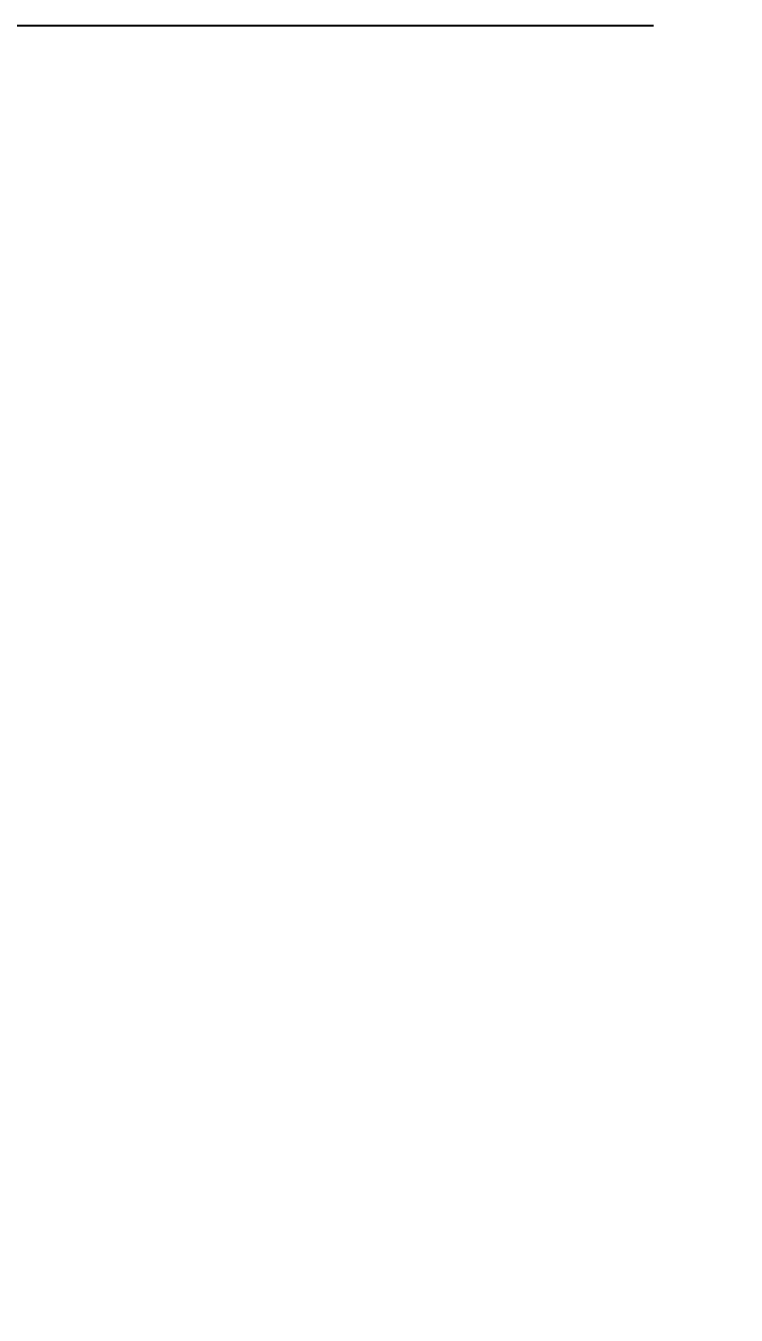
# Model space of a CAD drawing. Header units: inches. Extents: x 0 to 77285, y -118 to 40065.
# Drawn here: x 47100 to 47407, y 24323 to 24881 of the extents above; entities that cross this region are included whole.
import ezdxf

# ---------------------------------------------------------------- set-up
doc = ezdxf.new("R2010")
doc.units = ezdxf.units.IN
doc.header["$LTSCALE"] = 5
doc.header["$MEASUREMENT"] = 0
doc.styles.add('SCI', font='')
doc.styles.get('SCI').set_extended_font_data('Gulim')
doc.dimstyles.new('SCH', dxfattribs={"dimtxt": 2.5, "dimasz": 2, "dimexe": 1.25, "dimexo": 0.625, "dimtad": 1, "dimdec": 8, "dimtxsty": 'SCI', "dimcen": 2.5, "dimclrd": 4, "dimclre": 4, "dimclrt": 7, "dimadec": 8, "dimazin": 2, "dimtfac": 1, "dimtdec": 8, "dimtmove": 0, "dimatfit": 3, "dimfxl": 1, "dimarcsym": 0})

# ---------------------------------------------------------------- blocks, each defined once
blk = doc.blocks.new('*D569')
at = {"color": 4, "lineweight": -2, "transparency": 16777216}
for p, q in [((47371.41, 24880.55), (46045.66, 24880.55)), ((46145.66, 23540.55), (46145.66, 24720.55)), ((47371.41, 23380.55), (46045.66, 23380.55))]:
    blk.add_line(p, q, dxfattribs=at)
at = {"color": 4, "transparency": 16777216}
for points in [[(46118.99, 24720.55), (46172.33, 24720.55), (46145.66, 24880.55)], [(46118.99, 23540.55), (46172.33, 23540.55), (46145.66, 23380.55)]]:
    blk.add_solid(points, dxfattribs=at)
at = {"layer": 'Defpoints', "color": 0, "transparency": 16777216}
for p in [(46145.66, 24880.55), (47421.41, 24880.55, 0), (47421.41, 23380.55, 0)]:
    blk.add_point(p, dxfattribs=at)
at = {"color": 7, "transparency": 16777216, "insert": (45992.86, 24130.55), "char_height": 200, "attachment_point": 5, "rotation": 90, "style": 'SCI'}
blk.add_mtext('1500', dxfattribs=at)

msp = doc.modelspace()

# ---------------------------------------------------------------- dimensions: what is measured, and where the dimension line sits
dim = msp.add_linear_dim(base=(46145.6590281646, 24880.5504762948), p1=(47421.4103407562, 23380.5504762947, 0.0000000034), p2=(47421.4103407552, 24880.5504762947, -0.0000000036), angle=90, dimstyle='SCH', override={"dimscale": 80})
dim.commit()
dim.dimension.update_dxf_attribs({"geometry": '*D569', "text_midpoint": (45992.8627565268, 24130.5504762947)})

doc.saveas('drawing.dxf')
